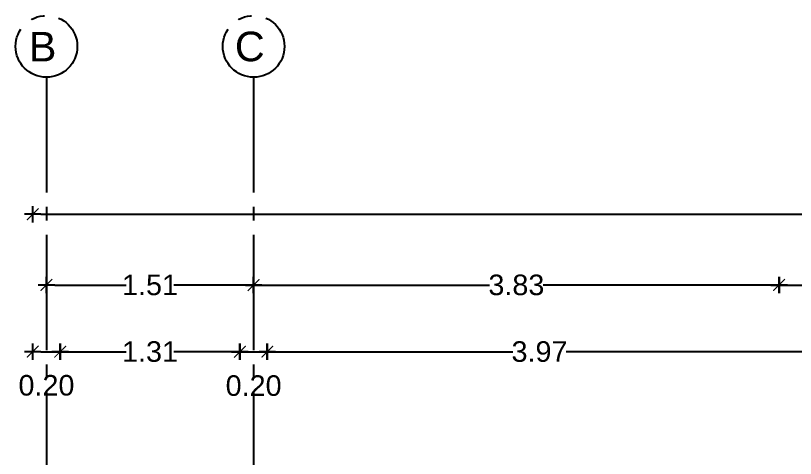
# Model space of a CAD drawing. Header units: millimetres. Extents: x 1217 to 2428, y 234 to 644.
# Drawn here: x 2351.22 to 2356.91, y 628.86 to 632.09 of the extents above; entities that cross this region are included whole.
import ezdxf

# ---------------------------------------------------------------- set-up
doc = ezdxf.new("R2010")
doc.units = ezdxf.units.MM
doc.linetypes.add('ACAD_ISO04W100', pattern=[30, 24, -3, 0, -3])
doc.layers.get('0').update_dxf_attribs({"lineweight": 5})
doc.layers.add('COTAS', color=252, linetype='Continuous')
doc.layers.add('Ejes', color=8, linetype='Continuous')
doc.styles.add('INTERARQ', font='arial.ttf')
doc.styles.get("Standard").update_dxf_attribs({"font": 'arial.ttf'})
doc.dimstyles.new('ESCALA_1-50', dxfattribs={"dimtxt": 0.15, "dimasz": 0.06, "dimexe": 0.18, "dimexo": 0.0625, "dimgap": 0, "dimtad": 0, "dimtih": 1, "dimtoh": 1, "dimzin": 0, "dimdsep": 46, "dimtxsty": 'INTERARQ', "dimblk": 'DIMTICK', "dimcen": 0, "dimse1": 1, "dimse2": 1, "dimclrd": 256, "dimclre": 1, "dimclrt": 2, "dimadec": 0, "dimazin": 0, "dimtfac": 4.5, "dimtofl": 0, "dimtmove": 2, "dimatfit": 3, "dimldrblk": 'DIMTICK', "dimfxl": 1, "dimtolj": 1, "dimtzin": 0, "dimarcsym": 0})

# ---------------------------------------------------------------- blocks, each defined once
blk = doc.blocks.new('DIMTICK')
at = {"color": 1}
for p, q in [((0, 1), (0, -1)), ((-1, 0), (1, 0))]:
    blk.add_line(p, q, dxfattribs=at)
at = {"color": 3, "const_width": 0.141}
blk.add_lwpolyline([(0.707, 0.707), (-0.707, -0.707)], dxfattribs=at)
blk = doc.blocks.new('*D1450')
at = {"layer": 'COTAS', "lineweight": -2, "ltscale": 3, "transparency": 16777216}
blk.add_line((2351.4081, 629.6406), (2351.4881, 629.6406), dxfattribs=at)
at = {"layer": 'Defpoints', "color": 0, "ltscale": 3, "transparency": 16777216}
for p in [(2351.5481, 629.6406), (2351.3481, 625.345, 0), (2351.5481, 625.145, 0)]:
    blk.add_point(p, dxfattribs=at)
at = {"layer": 'COTAS', "lineweight": -2, "ltscale": 3, "transparency": 16777216, "xscale": 0.06, "yscale": 0.06, "zscale": 0.06, "rotation": 180}
blk.add_blockref('DIMTICK', (2351.3481, 629.6406), dxfattribs=at)
at = {"layer": 'COTAS', "lineweight": -2, "ltscale": 3, "transparency": 16777216, "xscale": 0.06, "yscale": 0.06, "zscale": 0.06}
blk.add_blockref('DIMTICK', (2351.5481, 629.6406), dxfattribs=at)
at = {"layer": 'COTAS', "color": 2, "ltscale": 3, "transparency": 16777216, "insert": (2351.4481, 629.3945), "char_height": 0.15, "attachment_point": 5, "style": 'INTERARQ'}
blk.add_mtext('\\A1;0.20', dxfattribs=at)
blk = doc.blocks.new('*D1451')
at = {"layer": 'COTAS', "lineweight": -2, "ltscale": 3, "transparency": 16777216}
for p, q in [((2351.6081, 629.6406), (2352.0298, 629.6406)), ((2352.7981, 629.6406), (2352.3764, 629.6406))]:
    blk.add_line(p, q, dxfattribs=at)
at = {"layer": 'Defpoints', "color": 0, "ltscale": 3, "transparency": 16777216}
for p in [(2352.8581, 629.6406), (2352.8581, 628.3149), (2351.5481, 625.145, 0)]:
    blk.add_point(p, dxfattribs=at)
at = {"layer": 'COTAS', "lineweight": -2, "ltscale": 3, "transparency": 16777216, "xscale": 0.06, "yscale": 0.06, "zscale": 0.06, "rotation": 180}
blk.add_blockref('DIMTICK', (2351.5481, 629.6406), dxfattribs=at)
at = {"layer": 'COTAS', "lineweight": -2, "ltscale": 3, "transparency": 16777216, "xscale": 0.06, "yscale": 0.06, "zscale": 0.06}
blk.add_blockref('DIMTICK', (2352.8581, 629.6406), dxfattribs=at)
at = {"layer": 'COTAS', "color": 2, "ltscale": 3, "transparency": 16777216, "insert": (2352.2031, 629.6406), "char_height": 0.15, "attachment_point": 5, "style": 'INTERARQ'}
blk.add_mtext('\\A1;1.31', dxfattribs=at)
blk = doc.blocks.new('*D1452')
at = {"layer": 'COTAS', "lineweight": -2, "ltscale": 3, "transparency": 16777216}
blk.add_line((2352.9181, 629.6406), (2352.9981, 629.6406), dxfattribs=at)
at = {"layer": 'Defpoints', "color": 0, "ltscale": 3, "transparency": 16777216}
for p in [(2353.0581, 629.6406), (2352.8581, 628.3149), (2353.0581, 628.3149)]:
    blk.add_point(p, dxfattribs=at)
at = {"layer": 'COTAS', "lineweight": -2, "ltscale": 3, "transparency": 16777216, "xscale": 0.06, "yscale": 0.06, "zscale": 0.06, "rotation": 180}
blk.add_blockref('DIMTICK', (2352.8581, 629.6406), dxfattribs=at)
at = {"layer": 'COTAS', "lineweight": -2, "ltscale": 3, "transparency": 16777216, "xscale": 0.06, "yscale": 0.06, "zscale": 0.06}
blk.add_blockref('DIMTICK', (2353.0581, 629.6406), dxfattribs=at)
at = {"layer": 'COTAS', "color": 2, "ltscale": 3, "transparency": 16777216, "insert": (2352.9581, 629.3922), "char_height": 0.15, "attachment_point": 5, "style": 'INTERARQ'}
blk.add_mtext('\\A1;0.20', dxfattribs=at)
blk = doc.blocks.new('*D1453')
at = {"layer": 'COTAS', "lineweight": -2, "ltscale": 3, "transparency": 16777216}
for p, q in [((2353.1181, 629.6406), (2354.8472, 629.6406)), ((2356.9658, 629.6406), (2355.2367, 629.6406))]:
    blk.add_line(p, q, dxfattribs=at)
at = {"layer": 'Defpoints', "color": 0, "ltscale": 3, "transparency": 16777216}
for p in [(2357.0258, 629.6406), (2353.0581, 628.3149), (2357.0258, 626.6822, 0)]:
    blk.add_point(p, dxfattribs=at)
at = {"layer": 'COTAS', "lineweight": -2, "ltscale": 3, "transparency": 16777216, "xscale": 0.06, "yscale": 0.06, "zscale": 0.06, "rotation": 180}
blk.add_blockref('DIMTICK', (2353.0581, 629.6406), dxfattribs=at)
at = {"layer": 'COTAS', "lineweight": -2, "ltscale": 3, "transparency": 16777216, "xscale": 0.06, "yscale": 0.06, "zscale": 0.06}
blk.add_blockref('DIMTICK', (2357.0258, 629.6406), dxfattribs=at)
at = {"layer": 'COTAS', "color": 2, "ltscale": 3, "transparency": 16777216, "insert": (2355.042, 629.6406), "char_height": 0.15, "attachment_point": 5, "style": 'INTERARQ'}
blk.add_mtext('\\A1;3.97', dxfattribs=at)
blk = doc.blocks.new('*D1460')
at = {"layer": 'COTAS', "lineweight": -2, "ltscale": 3, "transparency": 16777216}
for p, q in [((2351.5081, 630.1269), (2352.0298, 630.1269)), ((2352.8981, 630.1269), (2352.3764, 630.1269))]:
    blk.add_line(p, q, dxfattribs=at)
at = {"layer": 'Defpoints', "color": 0, "ltscale": 3, "transparency": 16777216}
for p in [(2351.4481, 630.1269, 0), (2352.9581, 630.1269, 0), (2352.9581, 630.1269)]:
    blk.add_point(p, dxfattribs=at)
at = {"layer": 'COTAS', "lineweight": -2, "ltscale": 3, "transparency": 16777216, "xscale": 0.06, "yscale": 0.06, "zscale": 0.06, "rotation": 180}
blk.add_blockref('DIMTICK', (2351.4481, 630.1269), dxfattribs=at)
at = {"layer": 'COTAS', "lineweight": -2, "ltscale": 3, "transparency": 16777216, "xscale": 0.06, "yscale": 0.06, "zscale": 0.06}
blk.add_blockref('DIMTICK', (2352.9581, 630.1269), dxfattribs=at)
at = {"layer": 'COTAS', "color": 2, "ltscale": 3, "transparency": 16777216, "insert": (2352.2031, 630.1269), "char_height": 0.15, "attachment_point": 5, "style": 'INTERARQ'}
blk.add_mtext('\\A1;1.51', dxfattribs=at)
blk = doc.blocks.new('*D1461')
at = {"layer": 'COTAS', "lineweight": -2, "ltscale": 3, "transparency": 16777216}
for p, q in [((2353.0181, 630.1269), (2354.6785, 630.1269)), ((2356.7284, 630.1269), (2355.068, 630.1269))]:
    blk.add_line(p, q, dxfattribs=at)
at = {"layer": 'Defpoints', "color": 0, "ltscale": 3, "transparency": 16777216}
for p in [(2352.9581, 630.1269, 0), (2356.7884, 630.1269), (2356.7884, 629.1169)]:
    blk.add_point(p, dxfattribs=at)
at = {"layer": 'COTAS', "lineweight": -2, "ltscale": 3, "transparency": 16777216, "xscale": 0.06, "yscale": 0.06, "zscale": 0.06, "rotation": 180}
blk.add_blockref('DIMTICK', (2352.9581, 630.1269), dxfattribs=at)
at = {"layer": 'COTAS', "lineweight": -2, "ltscale": 3, "transparency": 16777216, "xscale": 0.06, "yscale": 0.06, "zscale": 0.06}
blk.add_blockref('DIMTICK', (2356.7884, 630.1269), dxfattribs=at)
at = {"layer": 'COTAS', "color": 2, "ltscale": 3, "transparency": 16777216, "insert": (2354.8733, 630.1269), "char_height": 0.15, "attachment_point": 5, "style": 'INTERARQ'}
blk.add_mtext('\\A1;3.83', dxfattribs=at)
blk = doc.blocks.new('*D1462')
at = {"layer": 'COTAS', "lineweight": -2, "ltscale": 3, "transparency": 16777216}
for p, q in [((2356.8484, 630.1269), (2357.004, 630.1269)), ((2357.5477, 630.1269), (2357.3921, 630.1269))]:
    blk.add_line(p, q, dxfattribs=at)
at = {"layer": 'Defpoints', "color": 0, "ltscale": 3, "transparency": 16777216}
for p in [(2357.6077, 630.1269), (2356.7884, 629.1169), (2357.6077, 629.0171)]:
    blk.add_point(p, dxfattribs=at)
at = {"layer": 'COTAS', "lineweight": -2, "ltscale": 3, "transparency": 16777216, "xscale": 0.06, "yscale": 0.06, "zscale": 0.06, "rotation": 180}
blk.add_blockref('DIMTICK', (2356.7884, 630.1269), dxfattribs=at)
at = {"layer": 'COTAS', "lineweight": -2, "ltscale": 3, "transparency": 16777216, "xscale": 0.06, "yscale": 0.06, "zscale": 0.06}
blk.add_blockref('DIMTICK', (2357.6077, 630.1269), dxfattribs=at)
at = {"layer": 'COTAS', "color": 2, "ltscale": 3, "transparency": 16777216, "insert": (2357.1981, 630.1269), "char_height": 0.15, "attachment_point": 5, "style": 'INTERARQ'}
blk.add_mtext('\\A1;0.82', dxfattribs=at)
blk = doc.blocks.new('*D1467')
at = {"layer": 'COTAS', "lineweight": -2, "ltscale": 3, "transparency": 16777216}
for p, q in [((2351.4081, 630.6431), (2358.1628, 630.6431)), ((2365.4081, 630.6431), (2358.6533, 630.6431))]:
    blk.add_line(p, q, dxfattribs=at)
at = {"layer": 'Defpoints', "color": 0, "ltscale": 3, "transparency": 16777216}
for p in [(2365.4681, 630.6431), (2351.3481, 625.345, 0), (2365.4681, 625.345, 0)]:
    blk.add_point(p, dxfattribs=at)
at = {"layer": 'COTAS', "lineweight": -2, "ltscale": 3, "transparency": 16777216, "xscale": 0.06, "yscale": 0.06, "zscale": 0.06, "rotation": 180}
blk.add_blockref('DIMTICK', (2351.3481, 630.6431), dxfattribs=at)
at = {"layer": 'COTAS', "lineweight": -2, "ltscale": 3, "transparency": 16777216, "xscale": 0.06, "yscale": 0.06, "zscale": 0.06}
blk.add_blockref('DIMTICK', (2365.4681, 630.6431), dxfattribs=at)
at = {"layer": 'COTAS', "color": 2, "ltscale": 3, "transparency": 16777216, "insert": (2358.4081, 630.6431), "char_height": 0.15, "attachment_point": 5, "style": 'INTERARQ'}
blk.add_mtext('\\A1;14.12', dxfattribs=at)

msp = doc.modelspace()

# ---------------------------------------------------------------- linework, layer by layer
at = {"layer": 'Ejes', "linetype": 'ACAD_ISO04W100', "ltscale": 0.035, "elevation": 0}
for points in [[(2351.44821, 631.6424), (2351.44821, 621.39329)], [(2351.44821, 631.6424), (2351.44821, 621.39329)], [(2352.95819, 631.6424), (2352.95819, 619.79381)]]:
    msp.add_lwpolyline(points, dxfattribs=at)
at = {"layer": 'Ejes', "linetype": 'ACAD_ISO04W100', "ltscale": 0.035}
for centre in [(2351.44821, 631.86737, 0), (2352.95819, 631.86738, 0), (2352.95819, 631.86737, 0)]:
    msp.add_circle(centre, 0.22497, dxfattribs=at)

# ---------------------------------------------------------------- texts
at = {"layer": 'Ejes', "char_height": 0.21599, "width": 0.344354, "attachment_point": 5}
for s, insert in [('B', (2351.4202, 631.86564, 0)), ('B', (2351.4202, 631.86563, 0)), ('C', (2352.93019, 631.86564, 0)), ('C', (2352.93019, 631.86563, 0))]:
    msp.add_mtext(s, dxfattribs=dict(at, insert=insert))

# ---------------------------------------------------------------- dimensions: what is measured, and where the dimension line sits
at = {"layer": 'COTAS', "ltscale": 3}
for base, p1, p2, picture, middle in [((2365.46808, 630.64314, 0), (2351.34807, 625.34497, 0), (2365.46808, 625.34499, 0), '*D1467', (2358.40808, 630.64314, 0)), ((2352.95814, 630.12689, 0), (2351.44809, 630.12689, 0), (2352.95814, 630.12689, 0), '*D1460', (2352.20312, 630.12689, 0)), ((2356.78841, 630.12689, 0), (2352.95814, 630.12689, 0), (2356.78841, 629.11695, 0), '*D1461', (2354.87328, 630.12689, 0)), ((2357.60769, 630.12689, 0), (2356.78841, 629.11695, 0), (2357.60769, 629.01706, 0), '*D1462', (2357.19805, 630.12689, 0)), ((2352.85812, 629.64055, 0), (2351.54807, 625.14497, 0), (2352.85812, 628.31495, 0), '*D1451', (2352.20309, 629.64055, 0)), ((2357.02581, 629.64055, 0), (2353.05812, 628.31495, 0), (2357.02581, 626.68217, 0), '*D1453', (2355.04196, 629.64055, 0))]:
    dim = msp.add_linear_dim(base=base, p1=p1, p2=p2, dimstyle='ESCALA_1-50', dxfattribs=at)
    dim.commit()
    dim.dimension.update_dxf_attribs({"geometry": picture, "text_midpoint": middle})
for base, p1, p2, picture, middle in [((2351.54807, 629.64055, 0), (2351.34807, 625.34497, 0), (2351.54807, 625.14497, 0), '*D1450', (2351.44807, 629.39445, 0)), ((2353.05812, 629.64055, 0), (2352.85812, 628.31495, 0), (2353.05812, 628.31495, 0), '*D1452', (2352.95812, 629.39216, 0))]:
    dim = msp.add_linear_dim(base=base, p1=p1, p2=p2, dimstyle='ESCALA_1-50', dxfattribs=at)
    dim.commit()
    dim.dimension.update_dxf_attribs({"geometry": picture, "text_midpoint": middle, "dimtype": 160})

doc.saveas('drawing.dxf')
